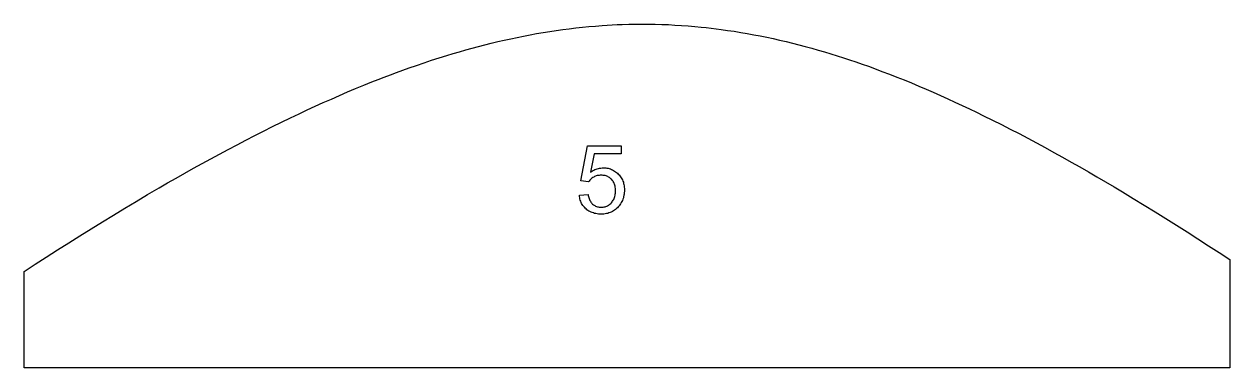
# Model space of a CAD drawing. Header units: millimetres. Extents: x -625 to 625, y -178 to 178.
import ezdxf

# ---------------------------------------------------------------- set-up
doc = ezdxf.new("R2010")
doc.units = ezdxf.units.MM
doc.layers.add('Default Layer', color=7, linetype='Continuous', lineweight=30)

msp = doc.modelspace()

# ---------------------------------------------------------------- linework, layer by layer
at = {"layer": 'Default Layer', "color": 18, "lineweight": 30, "true_color": 0x000000, "extrusion": (0, 0, -1)}
for points in [[(625, -178.2), (625, -78.2), (625, -78.2), (613.5, -70.7), (602, -63.3), (590.4, -55.9), (578.8, -48.5), (567.2, -41.2), (555.6, -34), (555.6, -34), (543.9, -26.8), (532.2, -19.7), (520.5, -12.6), (520.5, -12.6), (508.7, -5.6), (497, 1.4), (485.1, 8.3), (485.1, 8.3), (476.2, 13.5), (467.3, 18.6), (458.3, 23.6), (449.4, 28.7), (449.4, 28.7), (440.4, 33.6), (431.4, 38.6), (422.3, 43.5), (413.3, 48.3), (413.3, 48.3), (404.2, 53.1), (395, 57.9), (395, 57.9), (385.9, 62.6), (376.7, 67.3), (376.7, 67.3), (367.5, 71.9), (358.3, 76.4), (349, 80.9), (339.8, 85.3), (339.8, 85.3), (331.5, 89.2), (323.2, 93), (314.9, 96.8), (306.5, 100.5), (298.1, 104.2), (289.7, 107.8), (281.3, 111.3), (272.9, 114.8), (264.4, 118.2), (264.4, 118.2), (258, 120.7), (251.6, 123.2), (245.2, 125.6), (245.2, 125.6), (238.8, 128), (232.3, 130.4), (225.9, 132.7), (225.9, 132.7), (218.1, 135.4), (210.3, 138.1), (202.5, 140.7), (194.7, 143.2), (186.9, 145.6), (186.9, 145.6), (180.3, 147.6), (173.8, 149.5), (167.2, 151.4), (160.6, 153.2), (154, 155), (147.3, 156.7), (147.3, 156.7), (140.7, 158.4), (134, 160), (127.3, 161.5), (127.3, 161.5), (120.6, 163), (113.9, 164.4), (107.2, 165.8), (107.2, 165.8), (100.4, 167.1), (93.7, 168.3), (86.9, 169.5), (80.1, 170.5), (73.4, 171.6), (66.6, 172.5), (59.8, 173.4), (53, 174.2), (46.2, 174.9), (39.4, 175.6), (32.5, 176.2), (25.7, 176.7), (25.7, 176.7), (20.5, 177), (15.4, 177.3), (15.4, 177.3), (10.3, 177.6), (5.1, 177.8), (5.1, 177.8), (-1.8, 178), (-8.6, 178.1), (-15.5, 178.1), (-15.5, 178.1), (-22.3, 178.1), (-29.2, 178), (-36, 177.8), (-42.9, 177.6), (-49.7, 177.2), (-56.5, 176.8), (-56.5, 176.8), (-63.4, 176.3), (-70.2, 175.7), (-77, 175.1), (-77, 175.1), (-82.2, 174.6), (-87.3, 174), (-87.3, 174), (-92.4, 173.4), (-97.5, 172.7), (-97.5, 172.7), (-104.3, 171.7), (-111.1, 170.7), (-117.9, 169.6), (-124.6, 168.5), (-131.4, 167.2), (-138.1, 165.9), (-138.1, 165.9), (-144.8, 164.6), (-151.5, 163.1), (-158.2, 161.6), (-164.9, 160.1), (-171.5, 158.4), (-178.2, 156.7), (-178.2, 156.7), (-184.8, 155), (-191.5, 153.2), (-198.1, 151.3), (-198.1, 151.3), (-204.6, 149.4), (-211.2, 147.4), (-217.8, 145.3), (-217.8, 145.3), (-224.3, 143.3), (-230.8, 141.1), (-237.3, 138.9), (-243.7, 136.7), (-250.2, 134.4), (-256.6, 132.1), (-256.6, 132.1), (-264.3, 129.2), (-272, 126.3), (-279.6, 123.3), (-287.3, 120.3), (-294.9, 117.2), (-294.9, 117.2), (-302.4, 114), (-310, 110.8), (-317.5, 107.5), (-325, 104.2), (-332.5, 100.8), (-332.5, 100.8), (-340, 97.4), (-347.5, 93.9), (-354.9, 90.4), (-362.3, 86.8), (-369.7, 83.2), (-369.7, 83.2), (-379, 78.7), (-388.1, 74.1), (-397.3, 69.4), (-406.4, 64.7), (-415.5, 59.9), (-424.5, 55), (-433.6, 50.2), (-442.6, 45.2), (-442.6, 45.2), (-451.5, 40.2), (-460.5, 35.2), (-469.4, 30.2), (-478.3, 25), (-478.3, 25), (-487.2, 19.9), (-496, 14.7), (-504.9, 9.5), (-513.7, 4.2), (-513.7, 4.2), (-524.9, -2.6), (-536.2, -9.4), (-547.4, -16.3), (-558.5, -23.3), (-569.7, -30.3), (-580.8, -37.3), (-591.9, -44.4), (-602.9, -51.5), (-614, -58.7), (-625, -65.9), (-625, -65.9), (-625, -178.2), (-625, -178.2), (625, -178.2)], [(49.4, 0.9), (40.3, 1.7), (40.3, 1.7), (40.1, 0.5), (39.9, -0.6), (39.6, -1.7), (39.3, -2.7), (38.9, -3.7), (38.5, -4.6), (38, -5.5), (37.5, -6.3), (36.9, -7), (36.3, -7.7), (35.7, -8.3), (35.7, -8.3), (34.9, -9), (34.1, -9.5), (33.3, -10), (32.5, -10.5), (31.6, -10.8), (30.7, -11.1), (29.8, -11.4), (28.8, -11.5), (27.8, -11.6), (26.8, -11.7), (26.8, -11.7), (25.7, -11.6), (24.7, -11.5), (23.8, -11.4), (22.8, -11.1), (21.9, -10.9), (21, -10.5), (20.1, -10.1), (19.3, -9.6), (18.5, -9), (17.7, -8.4), (16.9, -7.7), (16.2, -7), (16.2, -7), (15.5, -6.1), (14.9, -5.3), (14.3, -4.4), (13.8, -3.5), (13.3, -2.5), (12.9, -1.5), (12.6, -0.4), (12.3, 0.7), (12.1, 1.9), (12, 3), (11.9, 4.3), (11.8, 5.6), (11.8, 5.6), (11.9, 6.8), (12, 7.9), (12.1, 9.1), (12.3, 10.2), (12.6, 11.2), (12.9, 12.2), (13.3, 13.1), (13.7, 14.1), (14.2, 14.9), (14.8, 15.7), (15.4, 16.5), (16, 17.3), (16, 17.3), (16.7, 17.9), (17.5, 18.6), (18.3, 19.1), (19.1, 19.6), (19.9, 20.1), (20.8, 20.5), (21.7, 20.8), (22.7, 21.1), (23.7, 21.3), (24.7, 21.4), (25.8, 21.5), (26.9, 21.5), (26.9, 21.5), (27.9, 21.5), (29, 21.4), (29.9, 21.3), (30.9, 21.1), (31.8, 20.8), (32.7, 20.5), (33.6, 20.1), (34.5, 19.6), (34.5, 19.6), (35.4, 19.1), (36.3, 18.4), (37.1, 17.8), (37.8, 17.1), (38.5, 16.3), (39.2, 15.5), (39.8, 14.7), (39.8, 14.7), (47.9, 15.8), (47.9, 15.8), (41.1, 52), (41.1, 52), (6, 52), (6, 52), (6, 43.7), (6, 43.7), (34.1, 43.7), (34.1, 43.7), (37.9, 24.8), (37.9, 24.8), (36.8, 25.5), (35.6, 26.2), (34.4, 26.8), (33.2, 27.4), (32, 27.9), (30.8, 28.3), (29.6, 28.6), (28.4, 28.9), (27.1, 29), (25.9, 29.2), (24.6, 29.2), (24.6, 29.2), (23.3, 29.2), (22, 29.1), (20.8, 28.9), (19.6, 28.7), (18.4, 28.4), (17.2, 28), (16.1, 27.6), (15, 27.1), (13.9, 26.5), (12.9, 25.9), (11.9, 25.2), (10.9, 24.5), (9.9, 23.7), (9, 22.8), (9, 22.8), (8.1, 21.9), (7.3, 20.9), (6.6, 19.9), (5.9, 18.8), (5.3, 17.8), (4.7, 16.6), (4.2, 15.5), (3.8, 14.3), (3.5, 13), (3.2, 11.8), (2.9, 10.5), (2.8, 9.1), (2.7, 7.7), (2.7, 6.3), (2.7, 6.3), (2.7, 4.9), (2.8, 3.4), (3, 2), (3.2, 0.7), (3.5, -0.7), (3.8, -2), (4.3, -3.2), (4.8, -4.5), (5.3, -5.7), (6, -6.9), (6.7, -8), (7.4, -9.1), (8.2, -10.2), (8.2, -10.2), (9.1, -11.3), (10, -12.2), (11, -13.1), (11.9, -14), (13, -14.7), (14, -15.4), (15.1, -16.1), (16.3, -16.7), (17.4, -17.2), (18.7, -17.6), (19.9, -18), (21.2, -18.3), (22.5, -18.5), (23.9, -18.7), (25.3, -18.8), (26.8, -18.8), (26.8, -18.8), (28.2, -18.8), (29.6, -18.7), (31, -18.5), (32.4, -18.3), (33.7, -18), (34.9, -17.6), (36.1, -17.2), (37.3, -16.8), (38.4, -16.2), (39.5, -15.6), (40.5, -14.9), (41.5, -14.2), (42.5, -13.4), (42.5, -13.4), (43.4, -12.6), (44.2, -11.7), (45, -10.7), (45.7, -9.8), (46.4, -8.7), (47, -7.7), (47.5, -6.6), (48, -5.4), (48.4, -4.3), (48.8, -3), (49, -1.8), (49.3, -0.5), (49.4, 0.9)]]:
    msp.add_lwpolyline(points, dxfattribs=at)

doc.saveas('drawing.dxf')
